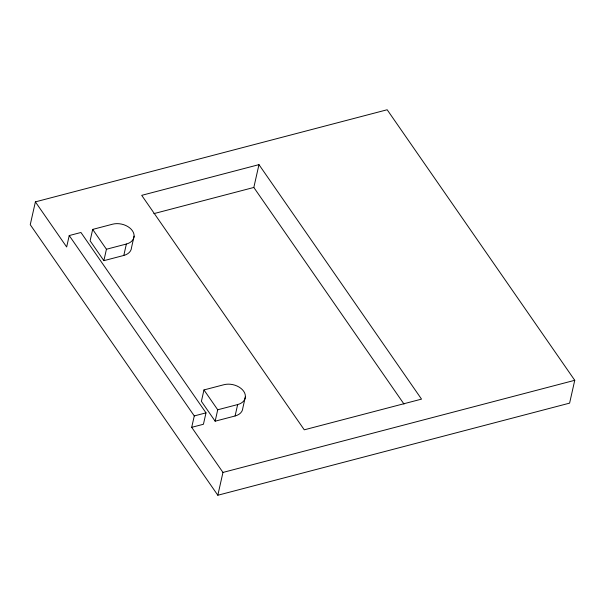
<?xml version="1.0" encoding="UTF-8"?>
<svg xmlns="http://www.w3.org/2000/svg" width="605" height="605" viewBox="0 0 605 605"><rect width="100%" height="100%" fill="white"/><g stroke="black" fill="none" stroke-linecap="round" stroke-linejoin="round"><path stroke-width="0.91" d="M35.392 201.873L30.25 224.697L217.823 495.245L569.608 403.127L574.75 380.303L387.177 109.755L35.392 201.873L66.656 246.969L69.227 235.557L80.949 232.486L206.002 412.852L203.431 424.264L191.702 427.334L222.965 472.429L217.823 495.245M123.798 255.446L126.369 244.034A14.807 10.209 12.7 0 0 132.389 230.732A14.807 10.209 12.7 0 0 112.613 224.19L92.678 229.408L90.107 240.82L103.863 260.664L123.798 255.446A14.807 10.209 12.7 0 0 131.527 247.558L134.098 236.147M103.863 260.664L106.435 249.252L92.678 229.408M191.702 427.334L194.273 415.922L69.227 235.557M235.088 415.975L237.659 404.564A14.807 10.209 12.7 0 0 243.679 391.261A14.807 10.209 12.7 0 0 223.903 384.719L203.968 389.938L201.397 401.349L215.153 421.193L235.088 415.975A14.807 10.209 12.7 0 0 242.824 408.088L245.396 396.676M404.004 404.08L253.828 187.459L258.97 164.636L141.706 195.347L304.27 429.822L421.534 399.118L258.97 164.636M215.153 421.193L217.724 409.782L203.968 389.938M153.836 213.641L253.828 187.459M106.435 249.252L126.369 244.034M194.273 415.922L206.002 412.852M217.724 409.782L237.659 404.564M222.965 472.429L574.75 380.303"/></g></svg>
